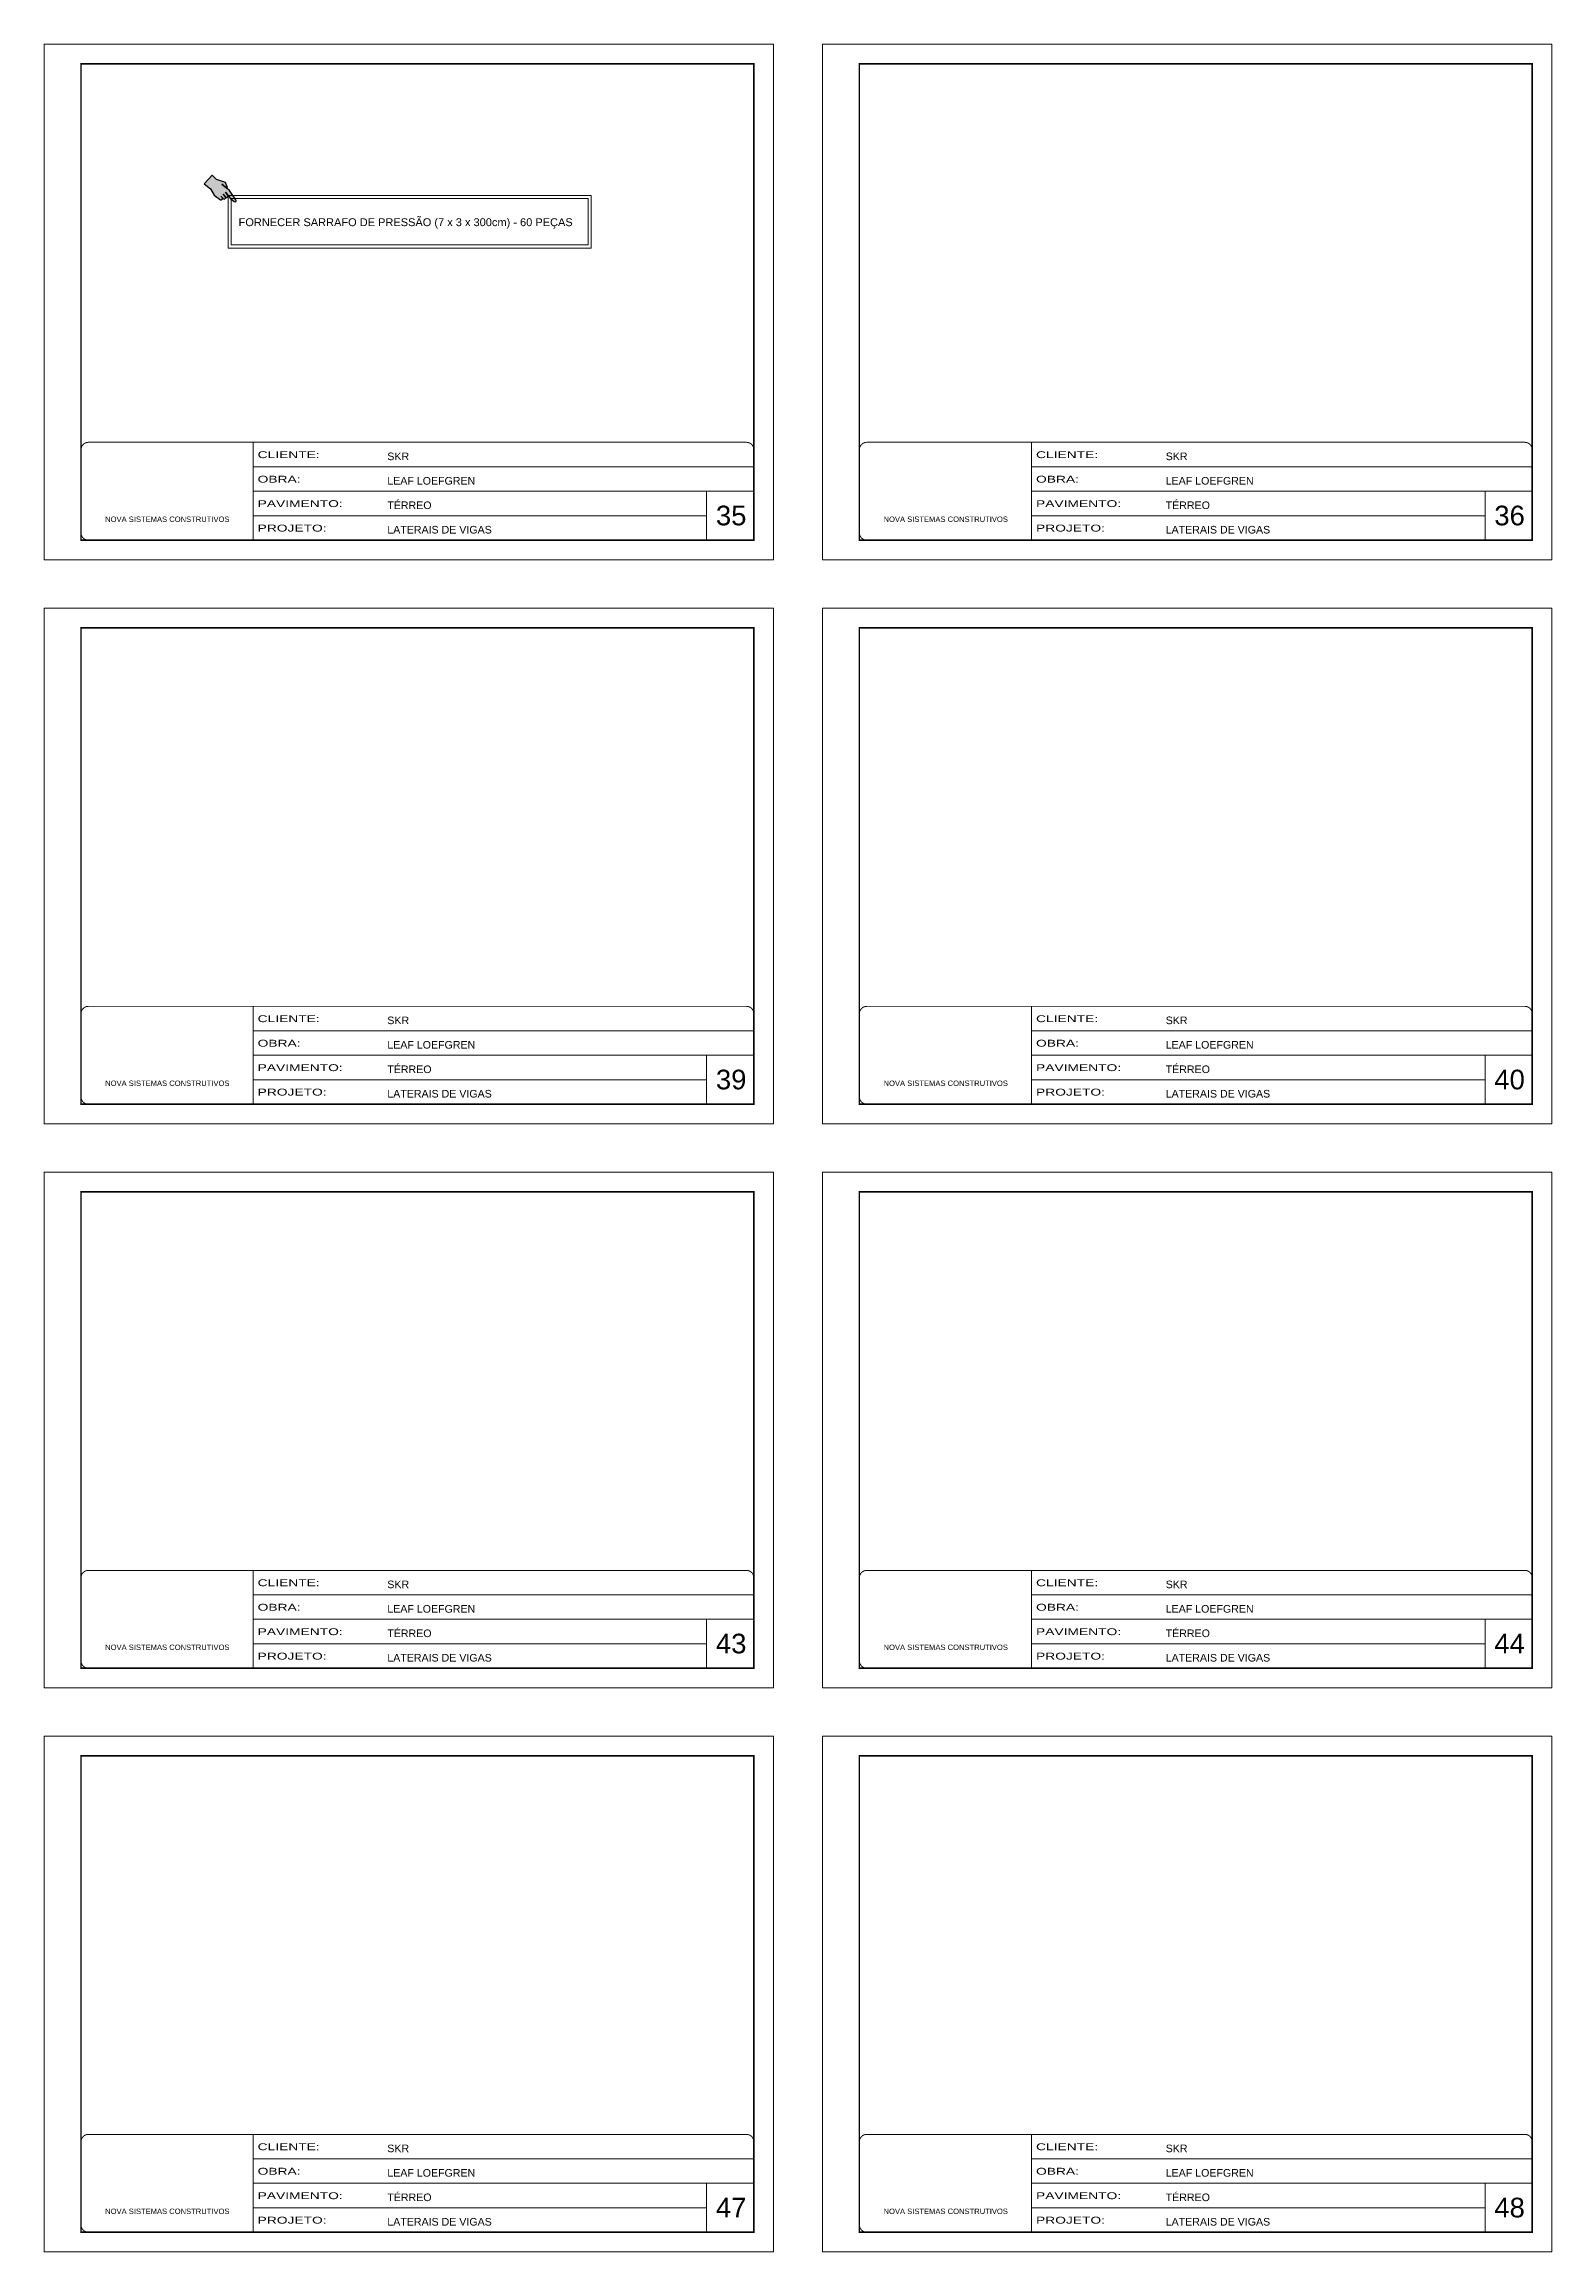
# Model space of a CAD drawing. Extents: x 3309 to 9590, y -2522 to 14608.
# Drawn here: x 6479 to 9549, y 924 to 5419 of the extents above; entities that cross this region are included whole.
import ezdxf

# ---------------------------------------------------------------- set-up
doc = ezdxf.new("R2010")
doc.units = 0
doc.linetypes.add('CONTINUO', pattern=[0])
doc.linetypes.add('DASHED', pattern=[0.75, 0.5, -0.25])
for name, color, linetype, lineweight in [('CARIMBO', 255, 'Continuous', 9), ('contorno de painel', 7, 'Continuous', 13), ('Folhas', 255, 'Continuous', 9), ('SARRAFO DE PRESSAO', 251, 'DASHED', 9)]:
    doc.layers.add(name, color=color, linetype=linetype, lineweight=lineweight)
doc.layers.add('REGUA-80', color=111, linetype='Continuous')
doc.layers.add('va165-sec', color=5, linetype='DASHED')
doc.styles.add('ARIAL', font='arial.ttf')
doc.styles.add('Tecnologia', font='')
doc.styles.get('Tecnologia').set_extended_font_data('Forgotten Futurist')

# ---------------------------------------------------------------- blocks, each defined once
blk = doc.blocks.new('9999999999')
at = {"color": 30, "linetype": 'CONTINUO'}
for p, q in [((98564.6, 34230.2), (98564.6, 34429.4)), ((98564.6, 34379.6), (99584, 34379.6)), ((98564.6, 34329.8), (99488, 34329.8)), ((99584, 34329.8), (99488, 34329.8)), ((99488, 34329.8), (99488, 34230.2)), ((98564.6, 34280), (99488, 34280))]:
    blk.add_line(p, q, dxfattribs=at)
at = {"color": 30, "linetype": 'CONTINUO', "const_width": 2}
blk.add_lwpolyline([(99584, 34230.2), (99584, 34414.4, 0.414214), (99569, 34429.4), (98229, 34429.4, 0.414214), (98214, 34414.4), (98214, 34245.2, 0.414214), (98229, 34230.2), (99584, 34230.2)], format="xyb", dxfattribs=at)
at = {"layer": 'Folhas'}
blk.add_lwpolyline([(98139, 34190.2), (99624, 34190.2), (99624, 35240.2), (98139, 35240.2)], close=True, dxfattribs=at)
at = {"layer": 'Folhas', "color": 30, "const_width": 3}
blk.add_lwpolyline([(98214, 34230.2), (99584, 34230.2), (99584, 35200.2), (98214, 35200.2)], close=True, dxfattribs=at)
at = {"color": 7, "linetype": 'Continuous', "ltscale": 5, "style": 'ARIAL'}
for s, height, p in [('SKR', 15.48, (98837.7, 34393.1)), ('LEAF LOEFGREN', 15.483, (98837.7, 34343.3)), ('TÉRREO', 15.48, (98837.7, 34293.5)), ('NOVA SISTEMAS CONSTRUTIVOS', 11.059, (98263.2, 34267.2)), ('LATERAIS DE VIGAS', 15.483, (98837.7, 34243.7))]:
    blk.add_text(s, height=height, dxfattribs=at).set_placement(p)
at = {"layer": 'Folhas', "color": 7, "style": 'Tecnologia', "width": 1.5}
for s, p in [('CLIENTE:', (98573.7, 34397.2)), ('OBRA:', (98573.7, 34347.3)), ('PAVIMENTO:', (98573.7, 34297.5)), ('PROJETO:', (98573.7, 34247.7))]:
    blk.add_text(s, height=14, dxfattribs=at).set_placement(p)
blk = doc.blocks.new('INDICADOR')
at = {"layer": 'va165-sec', "ltscale": 100}
blk.add_hatch(color=61, dxfattribs=at).paths.add_polyline_path([(-59.7, -24.5), (-37.5, -24.3), (-35.4, -22.8), (-34.7, -18.5), (-36.9, -15.9), (-32.1, -16.5), (-29.9, -15.1), (-29.3, -11.2), (-31.5, -8.9), (-29.5, -9.3), (-27.5, -7.7), (-26.6, -3.4), (-28.9, -0.4), (-18.5, -2.8), (-3.7, -3.1), (-0.7, -1.9), (0, 0), (-1.3, 2.8), (-2.9, 3.5), (-33.7, 13.2), (-42.6, 13.1), (-44, 16), (-56.7, 23.9), (-82.1, 13.8), (-99.5, 16.7), (-102.1, -17), (-79.1, -17.5)])
at = {"layer": 'REGUA-80', "color": 1}
blk.add_lwpolyline([(-102.1, -17), (-79.1, -17.5), (-59.7, -24.5), (-37.5, -24.3), (-35.4, -22.8), (-34.7, -18.5), (-36.9, -15.9), (-43.1, -15.1), (-32.1, -16.5), (-29.9, -15.1), (-29.3, -11.2), (-31.5, -8.9), (-41.5, -7), (-29.5, -9.3), (-27.5, -7.7), (-26.6, -3.4), (-28.9, -0.4), (-39.8, 2.2), (-18.5, -2.8), (-3.7, -3.1), (-0.7, -1.9), (0, 0), (-1.3, 2.8), (-2.9, 3.5), (-33.7, 13.2), (-42.6, 13.1), (-61.9, 12.9), (-42.6, 13.1), (-44, 16), (-56.7, 23.9), (-82.1, 13.8), (-99.5, 16.7), (-102.1, -17)], dxfattribs=at)
blk = doc.blocks.new('DEDADA')
at = {"linetype": 'Continuous', "ltscale": 100, "xscale": 0.5000000000004939, "yscale": 0.5000000000004939, "zscale": 0.5000000000004939, "rotation": 321.5463332659798}
blk.add_blockref('INDICADOR', (63.1, 17), dxfattribs=at)

msp = doc.modelspace()

# ---------------------------------------------------------------- linework, layer by layer
at = {"layer": 'contorno de painel', "color": 1}
for points in [[(6854.07, 5110.9), (7593.12, 5110.9), (7593.12, 5004.01), (6854.07, 5004.01)], [(6860.33, 5104.64), (7586.87, 5104.64), (7586.87, 5010.26), (6860.33, 5010.26)]]:
    msp.add_lwpolyline(points, close=True, dxfattribs=at)

# ---------------------------------------------------------------- block references
at = {"lineweight": 5, "xscale": 1.432821714138108, "yscale": 1.432821714138108, "zscale": 0.4776072380460363}
msp.add_blockref('DEDADA', (6779.6, 5074.68), dxfattribs=at)
at = {"layer": 'SARRAFO DE PRESSAO', "color": 6, "linetype": 'ByBlock'}
for p in [(-91659.61, -29820.95), (-90074.61, -29820.95), (-91659.61, -30969.52), (-90074.61, -30969.52), (-91659.61, -32118.1), (-90074.61, -32118.1), (-91659.61, -33266.67), (-90074.61, -33266.67)]:
    msp.add_blockref('9999999999', p, dxfattribs=at)

# ---------------------------------------------------------------- texts
at = {"layer": 'CARIMBO', "color": 1, "style": 'ARIAL'}
msp.add_text('FORNECER SARRAFO DE PRESSÃO (7 x 3 x 300cm) - 60 PEÇAS', height=16.0518, dxfattribs=at).set_placement((6875.29, 5048.65))
at = {"layer": 'CARIMBO', "style": 'ARIAL'}
for s, p in [('35', (7847.23, 4439.4)), ('36', (9432.23, 4439.4)), ('39', (7847.23, 3290.83)), ('40', (9432.23, 3290.83)), ('43', (7847.23, 2142.25)), ('44', (9432.23, 2142.25)), ('48', (9432.23, 993.68)), ('47', (7847.23, 993.68))]:
    msp.add_text(s, height=40, dxfattribs=at).set_placement(p)

doc.saveas('drawing.dxf')
